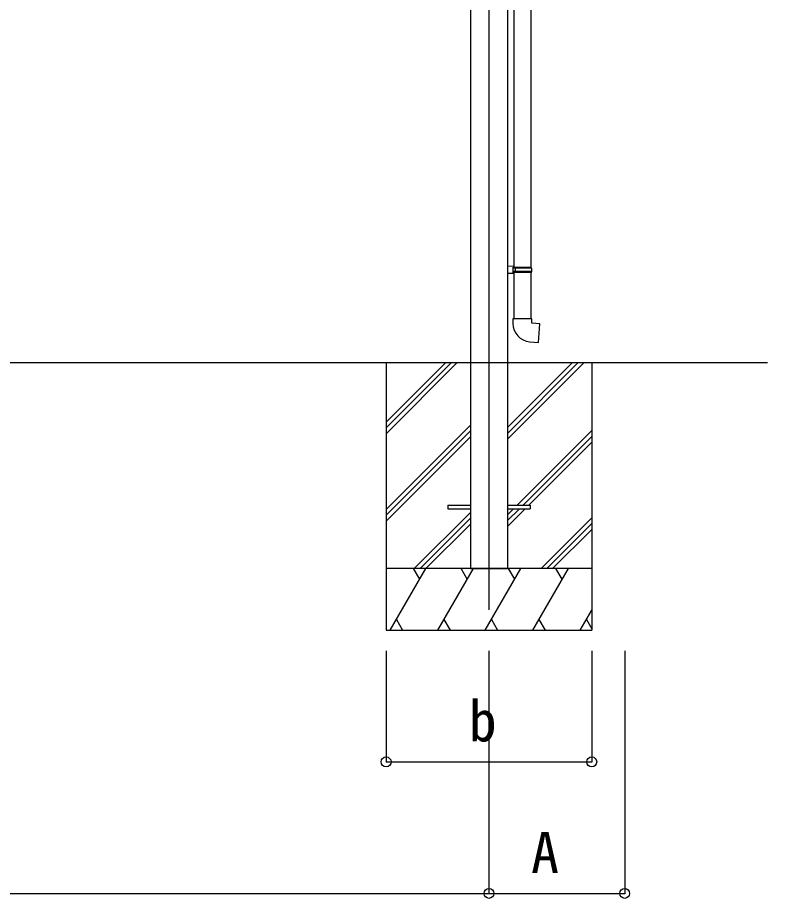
# Model space of a CAD drawing. Units: millimetres, scale not verified. Extents: x -7000 to 7000, y -10401 to 10355.
# Drawn here: x -2834 to -1011, y 742 to 2883 of the extents above; entities that cross this region are included whole.
import ezdxf
from ezdxf.enums import TextEntityAlignment as Align

# ---------------------------------------------------------------- set-up
doc = ezdxf.new("R2010")
doc.units = ezdxf.units.MM
doc.header["$LTSCALE"] = 50
for name, color, linetype in [('0-3_YKK_12', 2, 'Continuous'), ('0-4_YKK_13', 4, 'Continuous'), ('0-5_YKK_A1', 4, 'Continuous'), ('0-6_YKK_D', 6, 'Continuous')]:
    doc.layers.add(name, color=color, linetype=linetype)
doc.styles.add('ＭＳ ゴシック', font='')
doc.styles.get('ＭＳ ゴシック').set_extended_font_data('MS Gothic')

msp = doc.modelspace()

# ---------------------------------------------------------------- linework, layer by layer
at = {"layer": '0-3_YKK_12'}
msp.add_line((-1687.86, 4637.08), (-1687.86, 1443.51), dxfattribs=at)
at = {"layer": '0-4_YKK_13'}
for p, q in [((-1627.66, 3365.91), (-1627.66, 2278.15)), ((-1585.66, 3368.47), (-1585.66, 2275.59)), ((-1626.66, 2278.09), (-1642.66, 2278.56)), ((-1642.66, 2278.56), (-1642.66, 2260.62)), ((-1626.66, 2276.09), (-1628.66, 2276.09)), ((-1585.66, 2275.59), (-1628.66, 2275.59)), ((-1628.66, 2275.59), (-1628.66, 2275.04)), ((-1584.66, 2273.59), (-1628.66, 2273.59)), ((-1626.66, 2276.09), (-1626.66, 2278.09)), ((-1624.19, 2273.59), (-1623.76, 2275.59)), ((-1584.66, 2273.59), (-1585.66, 2275.59)), ((-1584.66, 2273.59), (-1584.66, 2265.59)), ((-1626.66, 2261.09), (-1642.66, 2260.62)), ((-1584.66, 2265.59), (-1628.66, 2265.59)), ((-1585.66, 2263.59), (-1628.66, 2263.59)), ((-1627.66, 2261.03), (-1627.66, 2150.48)), ((-1626.66, 2261.09), (-1626.66, 2263.09)), ((-1584.66, 2265.59), (-1585.66, 2263.59)), ((-1585.66, 2263.59), (-1585.66, 2150.48)), ((-1583.66, 2150.48), (-1629.66, 2150.48)), ((-1629.66, 2150.48), (-1629.66, 2139.56)), ((-1583.66, 2140.48), (-1583.66, 2150.48)), ((-1787.86, 1698.01), (-1787.86, 1689.01)), ((-1787.86, 1698.01), (-1733.06, 1698.01)), ((-1642.66, 1698.01), (-1587.86, 1698.01)), ((-1587.86, 1698.01), (-1587.86, 1689.01)), ((-1787.86, 1689.01), (-1733.06, 1689.01)), ((-1642.66, 1689.01), (-1587.86, 1689.01))]:
    msp.add_line(p, q, dxfattribs=at)
for points in [[(-1626.66, 2263.09), (-1628.66, 2263.09), (-1628.66, 2276.09)], [(-1624.19, 2273.59), (-1624.19, 2265.59), (-1623.76, 2263.59)], [(-1588.59, 2094.73), (-1567.75, 2092.91), (-1563.74, 2138.74), (-1583.66, 2140.48)]]:
    msp.add_lwpolyline(points, dxfattribs=at)
msp.add_arc((-1584.66, 2139.56), 45, 180, 265, dxfattribs=at)
at = {"layer": '0-5_YKK_A1'}
for p, q in [((-1733.06, 4663), (-1733.06, 1543.51)), ((-1642.66, 4663), (-1642.66, 1543.51)), ((-1010.87, 2043.51), (-5318.27, 2043.51)), ((-1937.86, 2043.51), (-1937.86, 1393.51)), ((-1937.86, 1899.53), (-1793.88, 2043.51)), ((-1937.86, 1885.39), (-1779.74, 2043.51)), ((-1937.86, 1871.25), (-1765.6, 2043.51)), ((-1642.66, 1858.08), (-1457.23, 2043.51)), ((-1642.66, 1872.22), (-1471.37, 2043.51)), ((-1642.66, 1886.36), (-1485.52, 2043.51)), ((-1437.86, 2043.51), (-1437.86, 1393.51)), ((-1937.86, 1687.4), (-1733.06, 1892.2)), ((-1937.86, 1673.26), (-1733.06, 1878.06)), ((-1937.86, 1659.11), (-1733.06, 1863.91)), ((-1618.89, 1698.01), (-1437.86, 1879.03)), ((-1604.75, 1698.01), (-1437.86, 1864.89)), ((-1590.6, 1698.01), (-1437.86, 1850.75)), ((-1869.62, 1543.51), (-1733.06, 1680.07)), ((-1642.66, 1645.95), (-1599.6, 1689.01)), ((-1642.66, 1674.23), (-1627.89, 1689.01)), ((-1642.66, 1660.09), (-1613.75, 1689.01)), ((-1855.48, 1543.51), (-1733.06, 1665.92)), ((-1841.34, 1543.51), (-1733.06, 1651.78)), ((-1561.26, 1543.51), (-1437.86, 1666.9)), ((-1547.11, 1543.51), (-1437.86, 1652.76)), ((-1532.97, 1543.51), (-1437.86, 1638.61)), ((-1437.86, 1543.51), (-1937.86, 1543.51)), ((-1927.85, 1393.51), (-1841.25, 1543.51)), ((-1856.25, 1517.53), (-1871.25, 1543.51)), ((-1812.38, 1393.51), (-1725.78, 1543.51)), ((-1740.78, 1517.53), (-1755.78, 1543.51)), ((-1733.06, 1543.51), (-1642.66, 1543.51)), ((-1696.91, 1393.51), (-1610.31, 1543.51)), ((-1625.31, 1517.53), (-1640.31, 1543.51)), ((-1581.44, 1393.51), (-1494.83, 1543.51)), ((-1509.84, 1517.53), (-1524.84, 1543.51)), ((-1465.97, 1393.51), (-1437.86, 1442.19)), ((-1912.85, 1419.49), (-1897.85, 1393.51)), ((-1797.38, 1419.49), (-1782.38, 1393.51)), ((-1681.91, 1419.49), (-1666.91, 1393.51)), ((-1566.44, 1419.49), (-1551.44, 1393.51)), ((-1450.97, 1419.49), (-1437.86, 1396.79)), ((-1937.86, 1393.51), (-1437.86, 1393.51))]:
    msp.add_line(p, q, dxfattribs=at)
at = {"layer": '0-6_YKK_D'}
for p, q in [((-1937.86, 1343.51), (-1937.86, 1072.51)), ((-1687.86, 1343.51), (-1687.86, 752.51)), ((-1687.86, 1343.51), (-1687.86, 752.51)), ((-1437.86, 1343.51), (-1437.86, 1072.51)), ((-1357.86, 1343.51), (-1357.86, 752.51)), ((-1937.86, 1073.51), (-1437.86, 1073.51)), ((-4647.86, 753.51), (-1687.86, 753.51)), ((-1687.86, 753.51), (-1357.86, 753.51))]:
    msp.add_line(p, q, dxfattribs=at)
for centre in [(-1937.86, 1073.51), (-1437.86, 1073.51), (-1687.86, 753.51), (-1687.86, 753.51), (-1357.86, 753.51)]:
    msp.add_circle(centre, 12, dxfattribs=at)

# ---------------------------------------------------------------- texts
at = {"layer": '0-6_YKK_D', "style": 'ＭＳ ゴシック'}
for s, p in [('b', (-1736.93, 1093.51)), ('A', (-1585.46, 773.51))]:
    msp.add_text(s, height=99.71, dxfattribs=at).set_placement(p, align=Align.BOTTOM_LEFT)

doc.saveas('drawing.dxf')
